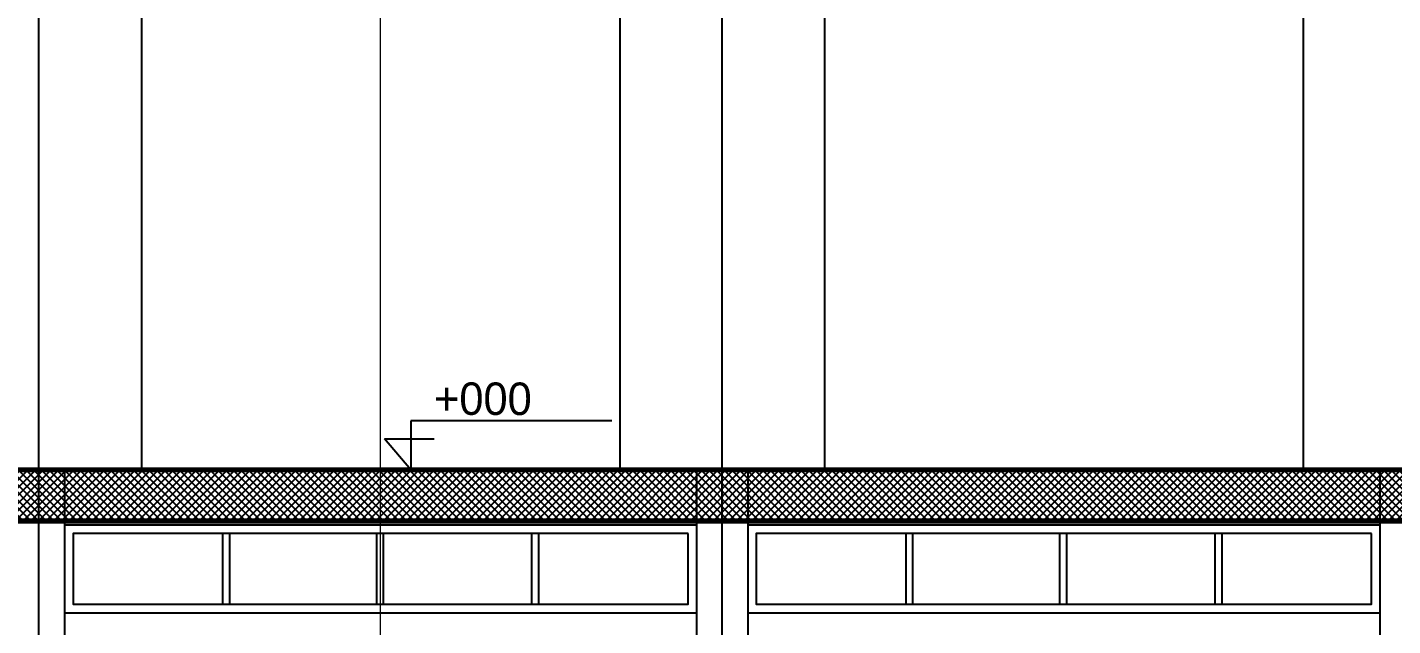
# Model space of a CAD drawing. Extents: x 250879 to 348495, y -51522 to -9360.
# Drawn here: x 282291 to 283091, y -29748 to -29398 of the extents above; entities that cross this region are included whole.
import ezdxf

# ---------------------------------------------------------------- set-up
doc = ezdxf.new("R2010")
doc.units = 0
for name, color, linetype in [('AXIS', 1, 'CONTINUOUS'), ('CURTAIN', 150, 'CONTINUOUS'), ('DOOR', 4, 'CONTINUOUS'), ('TEXT', 3, 'CONTINUOUS'), ('WALL', 7, 'CONTINUOUS')]:
    doc.layers.add(name, color=color, linetype=linetype)
doc.layers.add('VIS', color=8, linetype='CONTINUOUS', lineweight=18)
doc.styles.get("Standard").update_dxf_attribs({"font": 'sanss___.ttf', "height": 15})

# ---------------------------------------------------------------- blocks, each defined once
blk = doc.blocks.new('LIME')
at = {"layer": 'DOOR'}
for p, q in [((244592.98, -28820.3), (244475.41, -28820.3)), ((244475.41, -28820.3), (244475.41, -28849.03)), ((244475.41, -28849.03), (244460.01, -28830.91)), ((244460.01, -28830.91), (244489.02, -28830.91))]:
    blk.add_line(p, q, dxfattribs=at)

msp = doc.modelspace()

# ---------------------------------------------------------------- hatches: boundary and pattern name
at = {"layer": 'AXIS'}
h = msp.add_hatch(dxfattribs=at)
h.set_pattern_fill('ANSI37', color=256, style=0)
h.set_pattern_definition([(45, (10887.426, -3240), (-2.24506403, 2.24506403), []), (135, (10887.426, -3240), (-2.24506403, -2.24506403), [])])
h.paths.add_polyline_path([(280899.5634, -29657.00774), (280899.5634, -29674.00774), (280869.5634, -29674.00774), (280869.5634, -29687.00774), (283913.00858, -29687.00774), (283913.00858, -29657.00774)])

# ---------------------------------------------------------------- linework, layer by layer
for p, q in [((282298.00858, -30425.43117), (282298.00858, -25587.93013)), ((282698.00858, -30425.43117), (282698.00858, -25587.93013))]:
    msp.add_line(p, q, dxfattribs=at)
at = {"layer": 'CURTAIN', "linetype": 'Continuous'}
for p, q in [((282358.00858, -29047.00774), (282358.00858, -29657.00774)), ((282638.00858, -29047.00774), (282638.00858, -29657.00774)), ((282758.00858, -29047.00774), (282758.00858, -29657.00774)), ((283038.17317, -29047.00774), (283038.17317, -29657.00774)), ((282313.00858, -29657.00774), (282313.00858, -30297.00774)), ((282683.00858, -29657.00774), (282683.00858, -30297.00774)), ((282713.00858, -29657.00774), (282713.00858, -30297.00774)), ((283083.00858, -29657.00774), (283083.00858, -30297.00774)), ((282405.53409, -29694.34153), (282405.53409, -29735.67344)), ((282409.53409, -29694.34153), (282409.53409, -29735.67344)), ((282495.59088, -29694.34153), (282495.59088, -29735.67344)), ((282499.59088, -29694.34153), (282499.59088, -29735.67344)), ((282586.48307, -29694.34153), (282586.48307, -29735.67344)), ((282590.48307, -29694.34153), (282590.48307, -29735.67344)), ((282805.53409, -29694.34153), (282805.53409, -29735.67344)), ((282809.53409, -29694.34153), (282809.53409, -29735.67344)), ((282895.59088, -29694.34153), (282895.59088, -29735.67344)), ((282899.59088, -29694.34153), (282899.59088, -29735.67344)), ((282986.48307, -29694.34153), (282986.48307, -29735.67344)), ((282990.48307, -29694.34153), (282990.48307, -29735.67344))]:
    msp.add_line(p, q, dxfattribs=at)
for points in [[(282683.17317, -29689.34153), (282313.00858, -29689.34153), (282313.00858, -29740.67344), (282683.17317, -29740.67344)], [(283083.17317, -29689.34153), (282713.00858, -29689.34153), (282713.00858, -29740.67344), (283083.17317, -29740.67344)], [(282678.17317, -29694.34153), (282318.00858, -29694.34153), (282318.00858, -29735.67344), (282678.17317, -29735.67344)], [(283078.17317, -29694.34153), (282718.00858, -29694.34153), (282718.00858, -29735.67344), (283078.17317, -29735.67344)]]:
    msp.add_lwpolyline(points, close=True, dxfattribs=at)
at = {"layer": 'VIS', "ltscale": 0.0001}
for p, q in [((282497.92629, -30297.00774), (282497.92629, -25177.65006)), ((280450.27447, -29657.00774), (284658.39662, -29657.00774)), ((280450.27447, -29687.00774), (284677.86859, -29687.00774))]:
    msp.add_line(p, q, dxfattribs=at)
at = {"layer": 'WALL', "linetype": 'Continuous', "const_width": 3}
for points in [[(283913.00858, -27377.00774), (283913.00858, -29687.00774), (281077.67941, -29687.00774), (281077.67941, -29047.00774)], [(280869.5634, -29687.00774), (283913.00858, -29687.00774), (283913.00858, -29657.00774)], [(283913.00858, -29657.00774), (280899.5634, -29657.00774)], [(283913.00858, -29657.00774), (280899.5634, -29657.00774)]]:
    msp.add_lwpolyline(points, dxfattribs=at)
at = {"layer": 'WALL', "linetype": 'Continuous'}
for points in [[(283913.00858, -27377.00774), (283913.00858, -29687.00774), (281077.67941, -29687.00774), (281077.67941, -27377.00774)], [(280869.5634, -29687.00774), (283913.00858, -29687.00774), (283913.00858, -29657.00774), (280899.5634, -29657.00774)]]:
    msp.add_lwpolyline(points, dxfattribs=at)

# ---------------------------------------------------------------- block references
msp.add_blockref('LIME', (38040.37387, -807.97585), dxfattribs=at)

# ---------------------------------------------------------------- texts
at = {"layer": 'TEXT', "insert": (282529.31236, -29605.83962), "char_height": 19.008, "width": 1279.0191168, "attachment_point": 1, "rotation": 359.87305455}
msp.add_mtext('{\\fStylus BT|b0|i0|c0|p34;+000}', dxfattribs=at)

doc.saveas('drawing.dxf')
